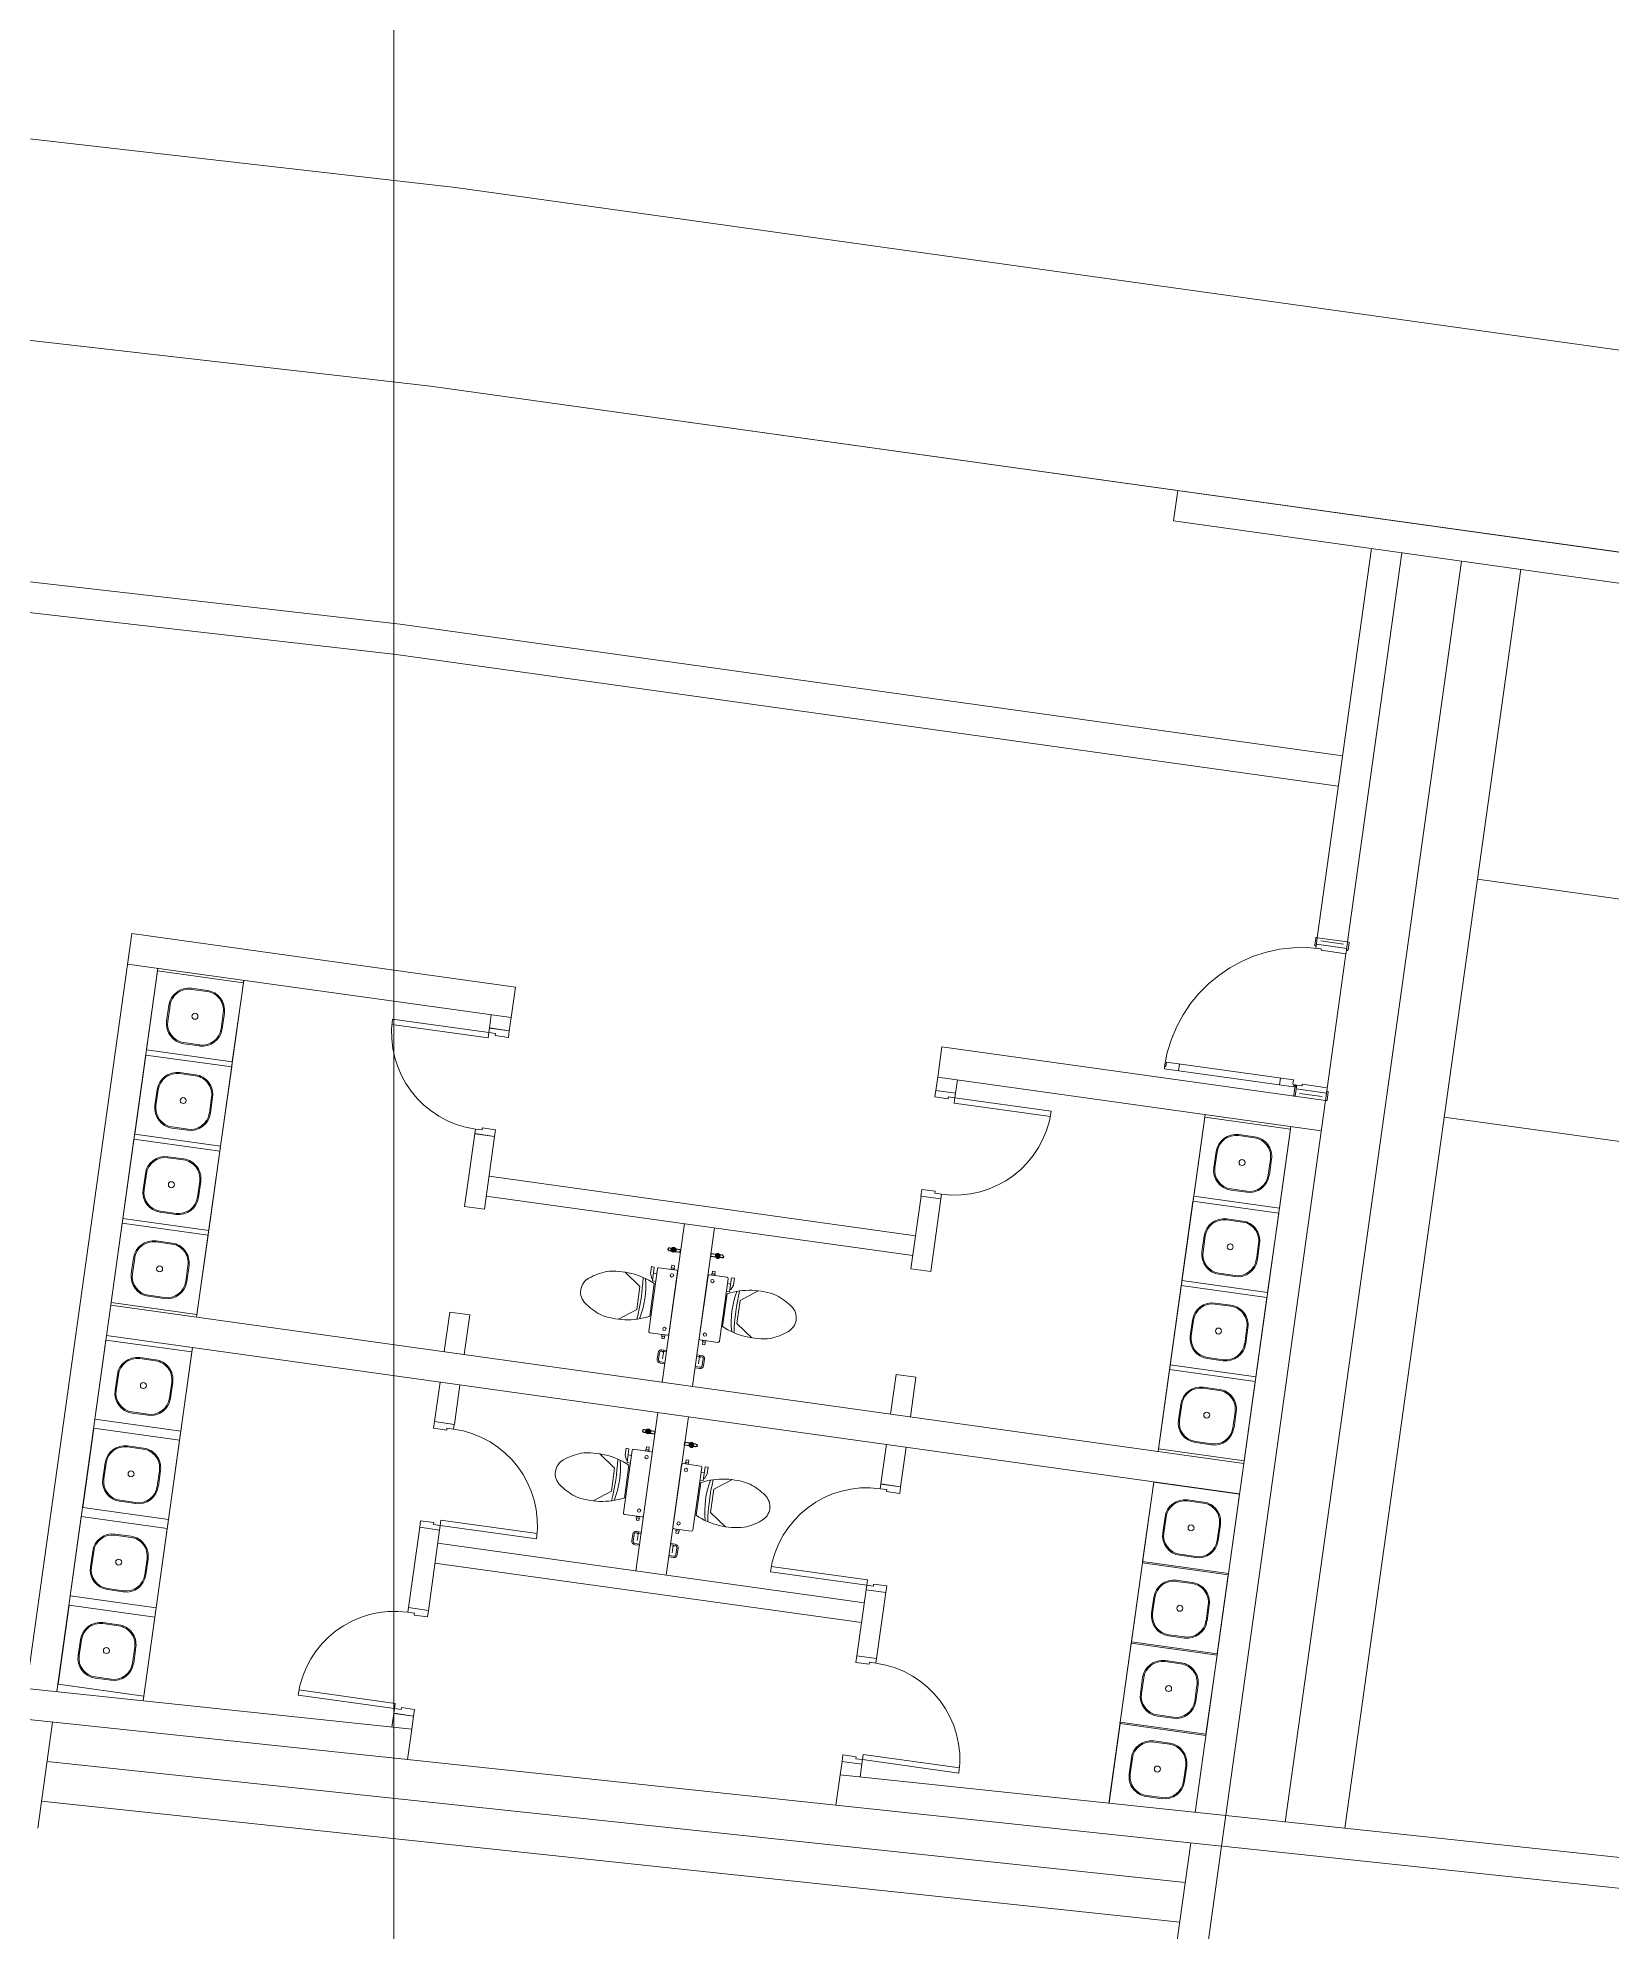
# Model space of a CAD drawing. Header units: metres. Extents: x 750 to 3116, y -341 to 1465.
# Drawn here: x 1615.86 to 1627.66, y 22.9 to 37.1 of the extents above; entities that cross this region are included whole.
import ezdxf
from ezdxf.enums import TextEntityAlignment as Align

# ---------------------------------------------------------------- set-up
doc = ezdxf.new("R2010")
doc.units = ezdxf.units.M
doc.linetypes.add('HIDDEN', pattern=[0.375, 0.25, -0.125])
for name, color, linetype, lineweight in [('Bathroom Door', 252, 'Continuous', 5), ('Bathroom fur', 252, 'Continuous', 5), ('Cycle road', 254, 'Continuous', 20), ('Door', 253, 'Continuous', 5), ('Footpath', 32, 'Continuous', 18), ('grid', 252, 'Continuous', 5), ('Interior wall', 31, 'Continuous', 13), ('Inverted beam', 252, 'Continuous', 5), ('Levels', 252, 'Continuous', 5), ('Vehicular Road', 253, 'Continuous', 20), ('Wall ext', 20, 'Continuous', 18)]:
    doc.layers.add(name, color=color, linetype=linetype, lineweight=lineweight)
doc.styles.add('TEXT-DET', font='simplex.shx', dxfattribs={"width": 0.7})

# ---------------------------------------------------------------- blocks, each defined once
blk = doc.blocks.new('p wc')
at = {"layer": 'Bathroom fur', "ltscale": 0.35}
for p, q in [((29939889, 12241290), (29939956, 12241886)), ((29940602, 12241813), (29939956, 12241886)), ((29940534, 12241217), (29940602, 12241813)), ((29940534, 12241217), (29939889, 12241290))]:
    blk.add_line(p, q, dxfattribs=at)
at = {"layer": 'Bathroom fur'}
for p, q in [((29940332, 12241740), (29940213, 12241753)), ((29940333, 12241748), (29940214, 12241761)), ((29940048, 12241629), (29940034, 12241510)), ((29940056, 12241628), (29940042, 12241509)), ((29940444, 12241463), (29940457, 12241583)), ((29940452, 12241462), (29940465, 12241582)), ((29940166, 12241344), (29940286, 12241330)), ((29940167, 12241352), (29940287, 12241338))]:
    blk.add_line(p, q, dxfattribs=at)
blk.add_circle((29940245, 12241552), 22.5, dxfattribs=at)
for centre, radius, start, end in [((29940197, 12241612), 150, 83.5429, 173.5429), ((29940197, 12241612), 142, 83.5429, 173.5429), ((29940316, 12241599), 142, 353.5429, 83.5429), ((29940316, 12241599), 150, 353.5429, 83.5429), ((29940183, 12241493), 150, 173.5429, 263.5429), ((29940183, 12241493), 142, 173.5429, 263.5429), ((29940302, 12241479), 150, 263.5429, 353.5429), ((29940302, 12241479), 142, 263.5429, 353.5429)]:
    blk.add_arc(centre, radius, start, end, dxfattribs=at)
blk = doc.blocks.new('Water Closet')
at = {"layer": 'Bathroom fur', "linetype": 'Continuous', "lineweight": -3}
for p, q in [((1886.331, 447.871), (1886.35, 447.871)), ((1886.331, 447.851), (1886.35, 447.851)), ((1886.364, 447.861), (1886.346, 447.861)), ((1886.364, 447.861), (1886.349, 447.87)), ((1886.364, 447.861), (1886.349, 447.853)), ((1886.364, 447.861), (1886.355, 447.877)), ((1886.364, 447.861), (1886.355, 447.846)), ((1886.364, 447.861), (1886.364, 447.879)), ((1886.364, 447.861), (1886.364, 447.879)), ((1886.364, 447.861), (1886.364, 447.879)), ((1886.364, 447.861), (1886.364, 447.879)), ((1886.364, 447.861), (1886.364, 447.879)), ((1886.364, 447.861), (1886.364, 447.879)), ((1886.364, 447.861), (1886.364, 447.879)), ((1886.364, 447.861), (1886.364, 447.879)), ((1886.364, 447.861), (1886.364, 447.879)), ((1886.364, 447.861), (1886.364, 447.879)), ((1886.364, 447.861), (1886.364, 447.879)), ((1886.364, 447.861), (1886.364, 447.879)), ((1886.364, 447.861), (1886.373, 447.877)), ((1886.364, 447.861), (1886.379, 447.87)), ((1886.364, 447.861), (1886.381, 447.861)), ((1886.364, 447.861), (1886.379, 447.853)), ((1886.364, 447.861), (1886.373, 447.846)), ((1886.364, 447.861), (1886.364, 447.844)), ((1886.378, 447.871), (1886.416, 447.871)), ((1886.378, 447.851), (1886.416, 447.851)), ((1886.416, 447.851), (1886.416, 447.871))]:
    blk.add_line(p, q, dxfattribs=at)
at = {"layer": 'Bathroom fur', "linetype": 'ByBlock'}
for p, q in [((1886.387, 447.744), (1886.368, 447.744)), ((1886.368, 447.744), (1886.368, 447.724)), ((1886.387, 447.744), (1886.387, 447.724)), ((1886.152, 447.554), (1886.027, 447.644)), ((1886.217, 447.662), (1886.217, 447.713)), ((1886.239, 447.713), (1886.217, 447.713)), ((1886.217, 447.662), (1886.232, 447.625)), ((1886.232, 447.625), (1886.239, 447.625)), ((1886.239, 447.608), (1886.239, 447.713)), ((1886.239, 447.666), (1886.264, 447.666)), ((1886.239, 447.608), (1886.264, 447.608)), ((1886.264, 447.23), (1886.264, 447.703)), ((1886.407, 447.713), (1886.274, 447.713)), ((1886.39, 447.724), (1886.365, 447.724)), ((1886.365, 447.724), (1886.365, 447.715)), ((1886.39, 447.715), (1886.365, 447.715)), ((1886.39, 447.724), (1886.39, 447.715)), ((1886.416, 447.23), (1886.416, 447.703)), ((1886.152, 447.379), (1886.152, 447.554)), ((1886.256, 447.343), (1886.256, 447.59)), ((1886.152, 447.379), (1886.027, 447.288)), ((1886.407, 447.22), (1886.274, 447.22)), ((1886.365, 447.208), (1886.365, 447.218)), ((1886.39, 447.218), (1886.365, 447.218)), ((1886.39, 447.208), (1886.365, 447.208)), ((1886.368, 447.189), (1886.368, 447.208)), ((1886.387, 447.189), (1886.368, 447.189)), ((1886.387, 447.189), (1886.387, 447.208)), ((1886.39, 447.208), (1886.39, 447.218))]:
    blk.add_line(p, q, dxfattribs=at)
at = {"layer": 'Bathroom fur'}
for p, q in [((1886.356, 447.031), (1886.356, 447.081)), ((1886.366, 447.031), (1886.366, 447.081)), ((1886.416, 447.106), (1886.381, 447.106)), ((1886.416, 447.096), (1886.381, 447.096)), ((1886.416, 447.016), (1886.381, 447.016)), ((1886.416, 447.006), (1886.381, 447.006))]:
    blk.add_line(p, q, dxfattribs=at)
at = {"layer": 'Bathroom fur', "linetype": 'Continuous', "lineweight": -3}
blk.add_circle((1886.364, 447.861), 0.0175, dxfattribs=at)
at = {"layer": 'Bathroom fur', "linetype": 'ByBlock'}
for centre in [(1886.378, 447.669), (1886.378, 447.264)]:
    blk.add_circle(centre, 0.0123, dxfattribs=at)
at = {"layer": 'Bathroom fur', "linetype": 'Continuous', "lineweight": -3}
blk.add_arc((1886.331, 447.861), 0.01, 90.002, 270, dxfattribs=at)
at = {"layer": 'Bathroom fur', "linetype": 'ByBlock'}
for centre, radius, start, end in [((1886.035, 447.208), 0.446, 109.2942, 127.2549), ((1886.017, 447.095), 0.55, 64.2321, 103.6755), ((1884.672, 447.479), 1.501, 353.4552, 5.5271), ((1885.552, 447.472), 0.65, 345.9276, 13.0204), ((1886.274, 447.703), 0.00987, 90, 180), ((1886.407, 447.703), 0.00987, 0, 90), ((1885.835, 447.467), 0.119, 126.3794, 233.6206), ((1886.041, 447.728), 0.451, 232.2382, 250.1051), ((1886.017, 447.838), 0.55, 256.3245, 295.7679), ((1886.274, 447.23), 0.00987, 180, 270), ((1886.407, 447.23), 0.00987, 270, 0)]:
    blk.add_arc(centre, radius, start, end, dxfattribs=at)
at = {"layer": 'Bathroom fur'}
for centre, radius, start, end in [((1886.381, 447.081), 0.025, 90, 180), ((1886.381, 447.031), 0.025, 180, 270), ((1886.381, 447.081), 0.015, 90, 180), ((1886.381, 447.031), 0.015, 180, 270)]:
    blk.add_arc(centre, radius, start, end, dxfattribs=at)
at = {"layer": 'Bathroom fur', "style": 'TEXT-DET', "width": 0.6}
blk.add_text('1', height=0.06, dxfattribs=at).set_placement((1886.394, 447.07), align=Align.MIDDLE)
blk = doc.blocks.new('Door1')
at = {"layer": 'Bathroom Door'}
for p, q in [((1900.586, 444.886), (1899.856, 444.886)), ((1900.586, 444.846), (1899.857, 444.846))]:
    blk.add_line(p, q, dxfattribs=at)
for points in [[(1900.736, 444.921), (1900.586, 444.921), (1900.586, 444.886), (1900.636, 444.886), (1900.636, 444.871), (1900.736, 444.871), (1900.736, 444.921)], [(1900.586, 444.886), (1900.586, 444.846)], [(1900.736, 444.121), (1900.586, 444.121), (1900.586, 444.156), (1900.636, 444.156), (1900.636, 444.171), (1900.736, 444.171), (1900.736, 444.121)]]:
    blk.add_lwpolyline(points, dxfattribs=at)
blk.add_arc((1900.586, 444.886), 0.73, 180, 270, dxfattribs=at)
blk = doc.blocks.new('Office Door')
at = {"layer": 'Door'}
for p, q in [((11493553.249, 4446004.256), (11493553.019, 4446004.256)), ((11493553.019, 4446004.256), (11493553.019, 4446004.227)), ((11493553.06, 4446004.227), (11493553.019, 4446004.227)), ((11493553.048, 4446004.285), (11493553.22, 4446004.285)), ((11493553.06, 4446004.227), (11493553.06, 4446004.216)), ((11493553.06, 4446004.216), (11493553.249, 4446004.216)), ((11493553.249, 4446004.256), (11493553.249, 4446004.216)), ((11493552.021, 4446003.174), (11493552.018, 4446003.191)), ((11493552.018, 4446003.191), (11493552.029, 4446003.191)), ((11493552.997, 4446003.174), (11493552.021, 4446003.174)), ((11493552.029, 4446003.191), (11493552.029, 4446003.224)), ((11493552.029, 4446003.224), (11493552.989, 4446003.224)), ((11493552.127, 4446003.224), (11493552.127, 4446003.174)), ((11493552.891, 4446003.224), (11493552.891, 4446003.174)), ((11493552.989, 4446003.224), (11493552.989, 4446003.191)), ((11493552.989, 4446003.191), (11493553, 4446003.191)), ((11493553, 4446003.191), (11493552.997, 4446003.174)), ((11493553.019, 4446003.182), (11493553.001, 4446003.182)), ((11493553.01, 4446003.191), (11493553.01, 4446003.173)), ((11493553.06, 4446003.189), (11493553.019, 4446003.189)), ((11493553.019, 4446003.16), (11493553.019, 4446003.189)), ((11493553.06, 4446003.189), (11493553.06, 4446003.201)), ((11493553.06, 4446003.201), (11493553.249, 4446003.201)), ((11493553.249, 4446003.16), (11493553.249, 4446003.201)), ((11493553.249, 4446003.16), (11493553.019, 4446003.16)), ((11493553.048, 4446003.131), (11493553.22, 4446003.131))]:
    blk.add_line(p, q, dxfattribs=at)
for points in [[(11493553.013, 4446004.305), (11493553.019, 4446004.305), (11493553.019, 4446004.242), (11493553.013, 4446004.242, -0.414214), (11493553.008, 4446004.248), (11493553.008, 4446004.3, -0.414214)], [(11493553.255, 4446004.305), (11493553.249, 4446004.305), (11493553.249, 4446004.242), (11493553.255, 4446004.242, 0.414214), (11493553.261, 4446004.248), (11493553.261, 4446004.3, 0.414214)], [(11493553.013, 4446003.105), (11493553.019, 4446003.105), (11493553.019, 4446003.175), (11493553.013, 4446003.175, 0.414214), (11493553.008, 4446003.169), (11493553.008, 4446003.111, 0.414214)], [(11493553.255, 4446003.105), (11493553.249, 4446003.105), (11493553.249, 4446003.175), (11493553.255, 4446003.175, -0.414214), (11493553.261, 4446003.169), (11493553.261, 4446003.111, -0.414214)]]:
    blk.add_lwpolyline(points, format="xyb", close=True, dxfattribs=at)
for radius in [0.00692, 0.00462]:
    blk.add_circle((11493553.01, 4446003.182), radius, dxfattribs=at)
at = {"layer": 'Door', "linetype": 'HIDDEN', "ltscale": 10}
blk.add_arc((11493553.062, 4446003.183), 1.044, 90.1312, 179.5493, dxfattribs=at)

msp = doc.modelspace()

# ---------------------------------------------------------------- linework, layer by layer
at = {"layer": 'Bathroom fur', "color": 252, "ltscale": 0.35, "true_color": 0x939598}
for p in [(1623.892, 23.863), (1624.618, 24.367)]:
    msp.add_line(p, (1623.975, 24.457), dxfattribs=at)
at = {"layer": 'Bathroom fur', "color": 252, "true_color": 0x939598}
for p, q in [((1624.347, 24.301), (1624.228, 24.318)), ((1624.348, 24.309), (1624.229, 24.326)), ((1624.06, 24.198), (1624.043, 24.079)), ((1624.067, 24.197), (1624.051, 24.078)), ((1624.451, 24.022), (1624.468, 24.141)), ((1624.459, 24.021), (1624.475, 24.14)), ((1624.171, 23.91), (1624.29, 23.893)), ((1624.172, 23.918), (1624.291, 23.901))]:
    msp.add_line(p, q, dxfattribs=at)
msp.add_circle((1624.255, 24.115), 0.0225, dxfattribs=at)
for centre, radius, start, end in [((1624.208, 24.177), 0.15, 82.0493, 172.0493), ((1624.208, 24.177), 0.142, 82.0493, 172.0493), ((1624.327, 24.16), 0.142, 352.0493, 82.0493), ((1624.327, 24.16), 0.15, 352.0493, 82.0493), ((1624.192, 24.058), 0.15, 172.0493, 262.0493), ((1624.192, 24.058), 0.142, 172.0493, 262.0493), ((1624.31, 24.042), 0.15, 262.0493, 352.0493), ((1624.31, 24.042), 0.142, 262.0493, 352.0493)]:
    msp.add_arc(centre, radius, start, end, dxfattribs=at)
at = {"layer": 'Cycle road', "color": 252, "linetype": 'Continuous', "lineweight": 20, "ltscale": 100, "true_color": 0x939598}
for p, q in [((1615.858, 23.672), (1615.969, 24.468)), ((1624.506, 23.562), (1624.404, 22.832)), ((1624.735, 23.538), (1624.632, 22.8))]:
    msp.add_line(p, q, dxfattribs=at)
at = {"layer": 'Footpath', "color": 252, "true_color": 0x939598}
for p, q in [((1626.656, 30.787), (1635.605, 29.537)), ((1626.407, 29.004), (1645.534, 26.333))]:
    msp.add_line(p, q, dxfattribs=at)
at = {"layer": 'grid', "color": 252}
msp.add_lwpolyline([(1618.528, -84.133), (1618.528, 115.867)], dxfattribs=at)
at = {"layer": 'Interior wall', "color": 252, "true_color": 0x939598}
for p, q in [((1617.402, 30.03), (1617.049, 27.504)), ((1619.259, 29.77), (1619.245, 29.671)), ((1619.394, 29.65), (1619.245, 29.671)), ((1619.408, 29.75), (1619.394, 29.65)), ((1622.607, 29.303), (1622.593, 29.204)), ((1622.755, 29.282), (1622.741, 29.183)), ((1622.741, 29.183), (1622.593, 29.204)), ((1624.612, 29.023), (1624.26, 26.497)), ((1619.135, 28.879), (1619.059, 28.334)), ((1619.283, 28.858), (1619.135, 28.879)), ((1619.283, 28.858), (1619.207, 28.313)), ((1622.482, 28.411), (1622.406, 27.867)), ((1622.631, 28.391), (1622.482, 28.411)), ((1622.631, 28.391), (1622.555, 27.846)), ((1620.707, 28.205), (1620.541, 27.017)), ((1620.934, 28.173), (1620.768, 26.985)), ((1618.948, 27.542), (1618.906, 27.245)), ((1619.097, 27.521), (1619.055, 27.224)), ((1617.018, 27.276), (1616.648, 24.627)), ((1618.875, 27.017), (1618.833, 26.72)), ((1619.023, 26.996), (1618.982, 26.699)), ((1622.295, 27.074), (1622.254, 26.777)), ((1622.444, 27.054), (1622.403, 26.757)), ((1620.509, 26.789), (1620.343, 25.6)), ((1620.737, 26.757), (1620.571, 25.569)), ((1622.222, 26.55), (1622.181, 26.253)), ((1622.371, 26.529), (1622.329, 26.232)), ((1624.228, 26.269), (1623.891, 23.859)), ((1618.723, 25.928), (1618.638, 25.326)), ((1618.871, 25.907), (1618.787, 25.305)), ((1622.07, 25.46), (1622.001, 24.964)), ((1622.219, 25.439), (1622.149, 24.943)), ((1618.638, 25.326), (1618.787, 25.305)), ((1622.001, 24.964), (1622.149, 24.943)), ((1618.528, 24.533), (1618.513, 24.429)), ((1618.528, 24.533), (1618.676, 24.513)), ((1618.676, 24.513), (1618.663, 24.414)), ((1621.89, 24.172), (1621.876, 24.073)), ((1621.89, 24.172), (1622.039, 24.151)), ((1622.039, 24.151), (1622.025, 24.057))]:
    msp.add_line(p, q, dxfattribs=at)
at = {"layer": 'Interior wall', "color": 252, "linetype": 'Continuous', "lineweight": 20, "ltscale": 100, "true_color": 0x939598}
for points in [[(1619.242, 28.561), (1622.441, 28.114)], [(1619.221, 28.412), (1622.42, 27.966)], [(1619.059, 28.334), (1619.207, 28.313)], [(1622.406, 27.867), (1622.555, 27.846)], [(1616.406, 27.594), (1624.903, 26.407)], [(1618.948, 27.542), (1619.097, 27.521)], [(1616.374, 27.366), (1624.871, 26.18)], [(1622.295, 27.074), (1622.444, 27.054)], [(1618.833, 26.72), (1618.982, 26.699)], [(1622.181, 26.253), (1622.329, 26.232)], [(1618.723, 25.928), (1618.871, 25.907)], [(1618.857, 25.808), (1622.056, 25.361)], [(1618.836, 25.659), (1622.035, 25.213)], [(1622.07, 25.46), (1622.219, 25.439)]]:
    msp.add_lwpolyline(points, dxfattribs=at)
at = {"layer": 'Inverted beam', "color": 252, "true_color": 0x939598}
msp.add_line((1624.767, 23.766), (1681.906, 17.703), dxfattribs=at)
at = {"layer": 'Inverted beam', "color": 252, "linetype": 'Continuous', "lineweight": 20, "ltscale": 100, "true_color": 0x939598}
for points in [[(1601.8, 34.616), (1618.575, 32.699), (1625.644, 31.712)], [(1601.774, 34.388), (1618.546, 32.471), (1625.612, 31.484)]]:
    msp.add_lwpolyline(points, dxfattribs=at)
at = {"layer": 'Inverted beam', "color": 252, "lineweight": 20, "true_color": 0x939598}
msp.add_lwpolyline([(1682.572, 18.09), (1681.997, 17.462), (1624.742, 23.537)], dxfattribs=at)
at = {"layer": 'Levels', "color": 252, "true_color": 0x939598}
for p, q in [((1626.535, 33.173), (1625.214, 23.718)), ((1626.98, 33.111), (1625.662, 23.671)), ((1625.669, 30.229), (1625.516, 29.129)), ((1615.928, 24.171), (1624.464, 23.265)), ((1618.631, 24.186), (1621.844, 23.845)), ((1615.886, 23.874), (1624.423, 22.968))]:
    msp.add_line(p, q, dxfattribs=at)
for p in [(1617.314, 29.398), (1617.226, 28.767), (1624.524, 28.391), (1617.138, 28.136), (1624.436, 27.76), (1624.348, 27.129), (1616.925, 26.614), (1616.833, 25.952), (1624.144, 25.667), (1616.74, 25.29), (1624.059, 25.064), (1623.975, 24.462)]:
    msp.add_point(p, dxfattribs=at)
at = {"layer": 'Vehicular Road', "color": 252, "lineweight": 20, "true_color": 0x939598}
msp.add_lwpolyline([(1557.761, 22.625), (1555.279, 19.908, -0.709085), (1551.807, 21.389), (1553.093, 40.867, -0.428302), (1555.871, 43.187), (1618.991, 35.973), (1682.293, 27.132, -0.390874), (1683.583, 25.559), (1683.205, 19.098, 0.188493), (1683.542, 18.059), (1684.624, 16.739, -0.373088), (1684.57, 14.775), (1649.471, -23.544)], format="xyb", dxfattribs=at)
msp.add_lwpolyline([(1599.647, 36.674), (1618.802, 34.485), (1624.408, 33.702)], dxfattribs=at)
at = {"layer": 'Wall ext', "color": 252, "linetype": 'Continuous', "lineweight": 20, "ltscale": 100, "true_color": 0x939598}
for p, q in [((1624.408, 33.702), (1624.376, 33.474)), ((1625.861, 33.267), (1625.454, 30.349)), ((1626.089, 33.235), (1625.682, 30.317)), ((1615.74, 24.492), (1616.562, 30.379)), ((1616.562, 30.379), (1619.44, 29.977)), ((1616.001, 24.696), (1616.758, 30.12)), ((1616.531, 30.151), (1619.408, 29.75)), ((1622.638, 29.531), (1625.516, 29.129)), ((1622.607, 29.303), (1625.484, 28.901)), ((1625.516, 29.129), (1624.735, 23.538)), ((1625.256, 28.933), (1624.538, 23.79))]:
    msp.add_line(p, q, dxfattribs=at)
at = {"layer": 'Wall ext', "color": 252, "true_color": 0x939598}
for p, q in [((1625.454, 30.349), (1625.682, 30.317)), ((1619.44, 29.977), (1619.408, 29.75)), ((1622.638, 29.531), (1622.607, 29.303)), ((1615.772, 24.72), (1618.663, 24.414)), ((1618.631, 24.186), (1618.663, 24.414)), ((1621.844, 23.845), (1621.876, 24.073)), ((1621.876, 24.073), (1624.767, 23.766))]:
    msp.add_line(p, q, dxfattribs=at)
at = {"layer": 'Wall ext', "lineweight": 20}
msp.add_lwpolyline([(1699.97, 23.149), (1698.719, 1.769), (1695.519, -17.649), (1693.75, -30.13), (1693.528, -34.133), (1623.919, -25.365), (1577.509, -24.475), (1547.708, -22.634), (1548.117, -8.166), (1547.267, 13.036), (1549.202, 42.343), (1551.197, 42.211), (1618.802, 34.485)], close=True, dxfattribs=at)
at = {"layer": 'Wall ext', "color": 252, "lineweight": 20, "true_color": 0x939598}
for points in [[(1624.408, 33.702), (1628.498, 33.131)], [(1624.376, 33.474), (1628.466, 32.903)], [(1618.631, 24.186), (1615.74, 24.492)], [(1624.735, 23.538), (1621.844, 23.845)]]:
    msp.add_lwpolyline(points, dxfattribs=at)

# ---------------------------------------------------------------- block references
at = {"color": 252, "true_color": 0x939598, "rotation": 352.0492545541344}
msp.add_blockref('Office Door', (-11996423.136, -2813427.544), dxfattribs=at)
at = {"layer": 'Bathroom Door', "color": 252, "true_color": 0x939598}
for p, rotation in [((-324.613, -148.08), 352.0492545224874), ((3562.729, 203.659), 172.0492545240781), ((3565.897, 201.903), 172.0492545240781)]:
    msp.add_blockref('Door1', p, dxfattribs=dict(at, rotation=rotation))
at = {"layer": 'Bathroom Door', "color": 252, "true_color": 0x939598, "xscale": -1}
for p, rotation in [((3443.515, -674.353), 352.0492545227827), ((-198.704, 728.996), 172.0492545238732), ((-202.246, 728.07), 172.0492545238732)]:
    msp.add_blockref('Door1', p, dxfattribs=dict(at, rotation=rotation))
at = {"layer": 'Bathroom fur', "color": 252, "true_color": 0x939598, "xscale": 0.001, "yscale": 0.001, "zscale": 0.001, "rotation": 358.5063448676265}
for p in [(-28632.127, -11427.203), (-28632.215, -11427.835), (-28624.273, -11428.3), (-28632.304, -11428.466), (-28624.362, -11428.932), (-28632.392, -11429.097), (-28624.45, -11429.563), (-28632.514, -11429.972), (-28624.538, -11430.194), (-28632.606, -11430.634), (-28624.656, -11431.039), (-28632.699, -11431.296), (-28624.74, -11431.642), (-28632.791, -11431.959), (-28624.824, -11432.244)]:
    msp.add_blockref('p wc', p, dxfattribs=at)
at = {"layer": 'Bathroom fur', "color": 252, "true_color": 0x939598, "rotation": 352.0492545238475}
for p in [(-309.554, -154.622), (-309.744, -155.984)]:
    msp.add_blockref('Water Closet', p, dxfattribs=at)
at = {"layer": 'Bathroom fur', "color": 252, "true_color": 0x939598, "xscale": -1, "rotation": 352.0492545238118}
for p in [(3427.24, -676.519), (3427.042, -677.935)]:
    msp.add_blockref('Water Closet', p, dxfattribs=at)

doc.saveas('drawing.dxf')
